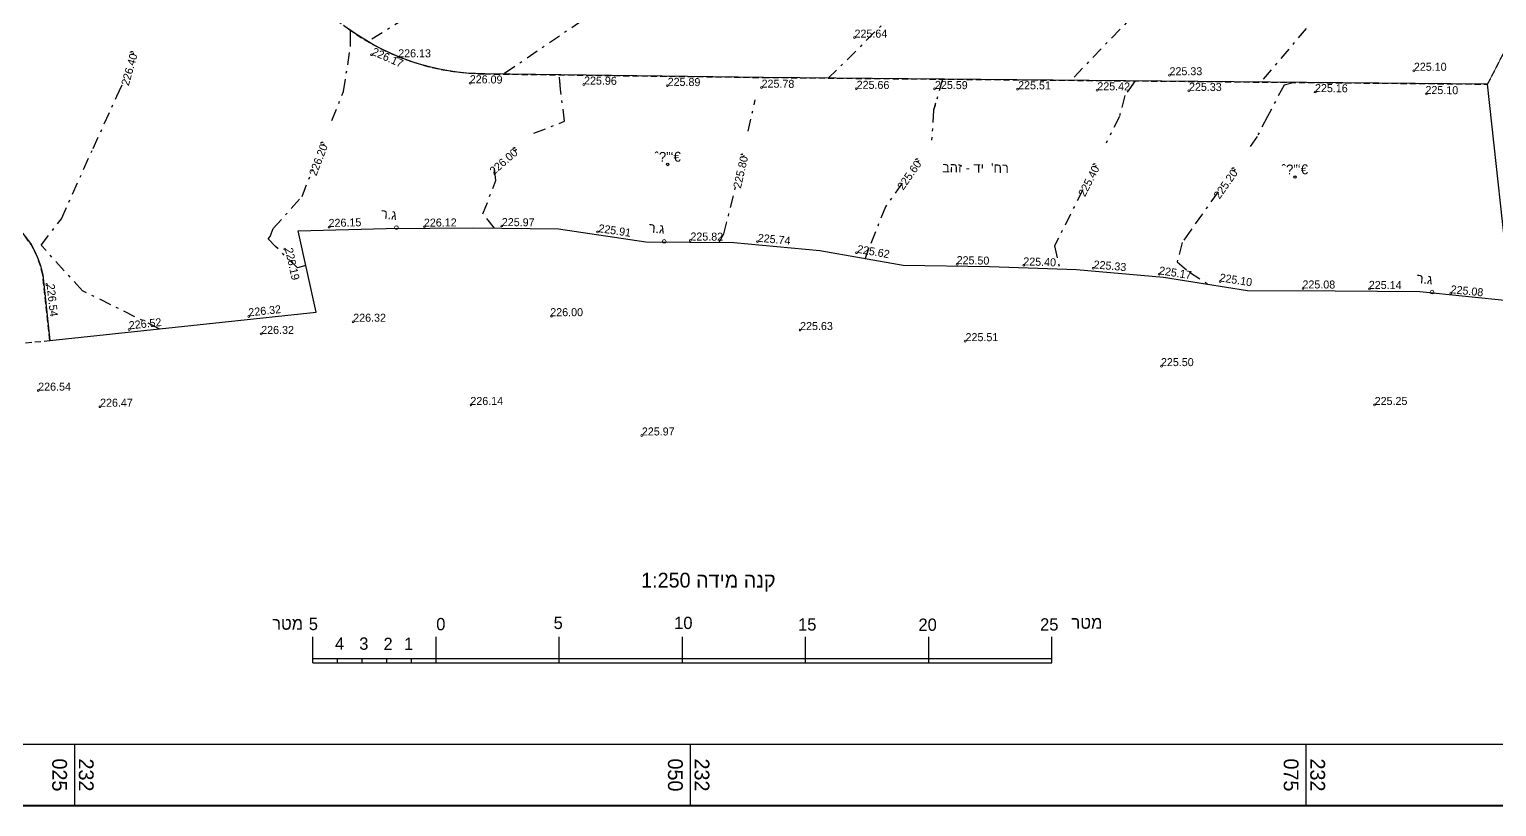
# Model space of a CAD drawing. Extents: x 231979 to 232154, y 632653 to 632930.
# Drawn here: x 232023.2 to 232082.7, y 632652.9 to 632684.4 of the extents above; entities that cross this region are included whole.
import ezdxf
from ezdxf.enums import TextEntityAlignment as Align

# ---------------------------------------------------------------- set-up
doc = ezdxf.new("R2010")
doc.units = 0
doc.header["$MEASUREMENT"] = 0
doc.linetypes.add('DASHDOT', pattern=[1, 0.5, -0.25, 0, -0.25])
doc.linetypes.add('DASHED2', pattern=[0.375, 0.25, -0.125])
for name, color, linetype in [('1201', 7, 'Continuous'), ('1202', 7, 'Continuous'), ('1203', 7, 'Continuous'), ('1506', 252, 'DASHDOT'), ('2421', 7, 'Continuous')]:
    doc.layers.add(name, color=color, linetype=linetype)
for name, color, linetype, lineweight in [('1502', 7, 'Continuous', 20), ('2200', 7, 'Continuous', 20), ('2401', 7, 'Continuous', 30), ('2402', 7, 'Continuous', 20), ('2603', 8, 'Continuous', 20), ('2810', 3, 'DASHED2', 25)]:
    doc.layers.add(name, color=color, linetype=linetype, lineweight=lineweight)
doc.styles.add('GRID', font='txt')
doc.styles.add('hebtext', font='hebtxt.shx')
doc.styles.add('HEBTXT', font='hebtxt.shx')
doc.styles.add('MAVAT_HEBTXT', font='hebtxt.shx')

# ---------------------------------------------------------------- blocks, each defined once
blk = doc.blocks.new('2401')
at = {"color": 2}
blk.add_circle((0, 0), 0.25, dxfattribs=at)
at = {"style": 'hebtext'}
blk.add_attdef('COVER_TYPE', (-10, 1), '', height=1.3, dxfattribs=at)
blk = doc.blocks.new('2402')
at = {"style": 'HEBTXT'}
blk.add_attdef('STREET-NAME', text='', height=3, dxfattribs=at).set_placement((0, 1), align=Align.CENTER)
at = {"layer": '2421', "style": 'HEBTXT'}
blk.add_attdef('STREET-CODE', text='', height=2, dxfattribs=at).set_placement((0, -3), align=Align.CENTER)
blk = doc.blocks.new('2603')
at = {"color": 2}
blk.add_circle((0, 0), 0.075, dxfattribs=at)
at = {"style": 'hebtext'}
blk.add_attdef('TYPE', (-0.679, 0.306), '', height=0.39, dxfattribs=at)
blk = doc.blocks.new('1502')
blk.add_circle((0, 0), 0.15)
at = {"style": 'hebtext'}
for tag, p in [('METER', (-10.33, 0)), ('CENTIMETER', (1, 0))]:
    blk.add_attdef(tag, p, '', height=1.3, dxfattribs=at)
at = {"style": 'hebtext', "flags": 1}
blk.add_attdef('HEIGHT', (1, 0), '', height=1.3, dxfattribs=at)
blk = doc.blocks.new('1506')
at = {"color": 2}
blk.add_circle((0, 0), 0.25, dxfattribs=at)
at = {"color": 2, "style": 'hebtext'}
blk.add_attdef('HEIGHT', (-5.33, -1), '', height=1.3, dxfattribs=at)

msp = doc.modelspace()

# ---------------------------------------------------------------- linework, layer by layer
at = {"layer": '1201'}
for p, q in [((232025, 632655.388), (232025, 632652.888)), ((232050, 632655.388), (232050, 632652.888)), ((232075, 632655.388), (232075, 632652.888))]:
    msp.add_line(p, q, dxfattribs=at)
msp.add_lwpolyline([(231981.511, 632655.388), (232143.369, 632655.388), (232143.369, 632927.888), (231981.511, 632927.888)], close=True, dxfattribs=at)
msp.add_lwpolyline([(231981.511, 632655.388), (232143.369, 632655.388), (232143.369, 632927.888), (231981.511, 632927.888), (231981.511, 632655.388)], dxfattribs=at)
at = {"layer": '1202', "const_width": 0.075}
msp.add_lwpolyline([(231979.011, 632652.888), (232145.869, 632652.888), (232145.869, 632930.388), (231979.011, 632930.388), (231979.011, 632652.888)], dxfattribs=at)
at = {"layer": '1203'}
for points in [[(232034.685, 632658.7), (232034.685, 632659.75)], [(232039.685, 632658.7), (232039.685, 632659.75)], [(232044.685, 632658.7), (232044.685, 632659.75)], [(232049.685, 632658.7), (232049.685, 632659.75)], [(232054.685, 632658.7), (232054.685, 632659.75)], [(232059.685, 632658.7), (232059.685, 632659.75)], [(232064.685, 632658.7), (232064.685, 632659.75)], [(232034.685, 632658.875), (232064.685, 632658.875)], [(232034.685, 632658.7), (232064.685, 632658.7)], [(232035.685, 632658.7), (232035.685, 632658.875)], [(232036.685, 632658.7), (232036.685, 632658.875)], [(232037.685, 632658.7), (232037.685, 632658.875)], [(232038.685, 632658.7), (232038.685, 632658.875)]]:
    msp.add_lwpolyline(points, dxfattribs=at)
at = {"layer": '1506'}
for points, elevation in [([(232055.731, 632719.064), (232056.65, 632716.545), (232057.063, 632713.532), (232057.233, 632712.886), (232058.69, 632712.699), (232059.632, 632711.273), (232058.13, 632708.941), (232060.476, 632705.785), (232061.254, 632704.576), (232061.75, 632704.091), (232063.205, 632702.767), (232063.745, 632702.173), (232064.975, 632700.639), (232070.275, 632699.902), (232073.987, 632695.753), (232074.589, 632694.918), (232074.891, 632694.661), (232074.721, 632694.473), (232074.559, 632694.498), (232070.506, 632687.609), (232065.459, 632682.359)], 225.5), ([(232047.562, 632718.673), (232048.584, 632716.132), (232049.004, 632714.25), (232049.179, 632713.74), (232049.61, 632709.086), (232049.9, 632708.579), (232052.284, 632704.571), (232052.967, 632703.688), (232055.42, 632701.447), (232055.797, 632700.845), (232057.889, 632699.145), (232059.208, 632697.968), (232059.537, 632697.582), (232063.785, 632692.295), (232064.534, 632691.202), (232064.365, 632688.046), (232063.143, 632686.878), (232061.214, 632686.617), (232059.067, 632685.871), (232055.608, 632682.44)], 225.75), ([(232037.25, 632694.725), (232037.863, 632694.508), (232039.695, 632693.611), (232040.054, 632693.379), (232043.815, 632689.171), (232041.06, 632687.428), (232039.373, 632685.446), (232036.916, 632683.933)], 226.25), ([(232042.468, 632682.647), (232046.294, 632685.264), (232046.92, 632685.994), (232054.909, 632687.751)], 226), ([(232035.455, 632680.724), (232035.921, 632681.908), (232036.214, 632683.742), (232036.21, 632684.229), (232036.215, 632684.387)], 226.2), ([(232035.455, 632680.724), (232035.921, 632681.908), (232036.214, 632683.742), (232036.21, 632684.229), (232036.215, 632684.387)], 226.2), ([(232035.455, 632680.724), (232035.921, 632681.908), (232036.214, 632683.742), (232036.21, 632684.229), (232036.215, 632684.387)], 226.2), ([(232035.455, 632680.724), (232035.921, 632681.908), (232036.214, 632683.742), (232036.21, 632684.229), (232036.215, 632684.387)], 226.2), ([(232073.278, 632682.406), (232075.158, 632684.609)], 225.25), ([(232043.655, 632680.21), (232044.904, 632680.697), (232044.738, 632681.987), (232044.687, 632682.581)], 226), ([(232028.445, 632672.264), (232025.326, 632673.811), (232023.649, 632675.658), (232024.47, 632676.731), (232025.757, 632679.59), (232026.726, 632681.714), (232027.041, 632682.402)], 226.4), ([(232028.445, 632672.264), (232025.326, 632673.811), (232023.649, 632675.658), (232024.47, 632676.731), (232025.757, 632679.59), (232026.726, 632681.714), (232027.041, 632682.402)], 226.4), ([(232028.445, 632672.264), (232025.326, 632673.811), (232023.649, 632675.658), (232024.47, 632676.731), (232025.757, 632679.59), (232026.726, 632681.714), (232027.041, 632682.402)], 226.4), ([(232043.655, 632680.21), (232044.904, 632680.697), (232044.738, 632681.987), (232044.706, 632682.358)], 226), ([(232043.655, 632680.21), (232044.904, 632680.697), (232044.738, 632681.987), (232044.706, 632682.358)], 226), ([(232043.655, 632680.21), (232044.904, 632680.697), (232044.738, 632681.987), (232044.706, 632682.358)], 226), ([(232060.249, 632682.407), (232059.884, 632681.147), (232059.804, 632679.932)], 225.6), ([(232068.069, 632682.334), (232067.648, 632681.739), (232067.43, 632680.89), (232066.886, 632679.804)], 225.4), ([(232068.031, 632682.281), (232067.648, 632681.739), (232067.43, 632680.89), (232066.886, 632679.804)], 225.4), ([(232068.031, 632682.281), (232067.648, 632681.739), (232067.43, 632680.89), (232066.886, 632679.804)], 225.4), ([(232068.031, 632682.281), (232067.648, 632681.739), (232067.43, 632680.89), (232066.886, 632679.804)], 225.4), ([(232074.532, 632682.275), (232074.114, 632682.165), (232073.442, 632680.894), (232073.022, 632680.08), (232072.657, 632679.563)], 225.2), ([(232074.532, 632682.275), (232074.114, 632682.165), (232073.442, 632680.894), (232073.022, 632680.08), (232072.657, 632679.563)], 225.2), ([(232074.532, 632682.275), (232074.114, 632682.165), (232073.442, 632680.894), (232073.022, 632680.08), (232072.657, 632679.563)], 225.2), ([(232074.532, 632682.275), (232074.114, 632682.165), (232073.442, 632680.894), (232073.022, 632680.08), (232072.657, 632679.563)], 225.2), ([(232052.358, 632680.292), (232052.646, 632681.569)], 225.8), ([(232052.358, 632680.292), (232052.646, 632681.569)], 225.8), ([(232052.358, 632680.292), (232052.646, 632681.569)], 225.8), ([(232059.967, 632681.434), (232059.884, 632681.147), (232059.804, 632679.932)], 225.6), ([(232059.967, 632681.434), (232059.884, 632681.147), (232059.804, 632679.932)], 225.6), ([(232059.967, 632681.434), (232059.884, 632681.147), (232059.804, 632679.932)], 225.6), ([(232034.392, 632674.837), (232034.051, 632674.735), (232033.164, 632675.61), (232032.866, 632675.919), (232032.953, 632676.017), (232033.07, 632676.333), (232034.244, 632677.643), (232034.679, 632678.751)], 226.2), ([(232042.051, 632676.353), (232041.587, 632676.935), (232042.109, 632678.29), (232042.049, 632678.827)], 226), ([(232042.051, 632676.353), (232041.587, 632676.935), (232042.109, 632678.29), (232042.049, 632678.827)], 226), ([(232042.051, 632676.353), (232041.587, 632676.935), (232042.109, 632678.29), (232042.049, 632678.827)], 226), ([(232042.051, 632676.353), (232041.587, 632676.935), (232042.109, 632678.29), (232042.049, 632678.827)], 226), ([(232051.188, 632675.779), (232051.195, 632675.814), (232051.373, 632676.118), (232051.891, 632678.224)], 225.8), ([(232051.188, 632675.779), (232051.195, 632675.814), (232051.373, 632676.118), (232051.891, 632678.224)], 225.8), ([(232051.188, 632675.779), (232051.195, 632675.814), (232051.373, 632676.118), (232051.891, 632678.224)], 225.8), ([(232051.188, 632675.779), (232051.195, 632675.814), (232051.373, 632676.118), (232051.891, 632678.224)], 225.8), ([(232058.602, 632678.186), (232057.935, 632677.217), (232057.259, 632675.551), (232057.111, 632675.119)], 225.6), ([(232058.602, 632678.186), (232057.935, 632677.217), (232057.259, 632675.551), (232057.111, 632675.119)], 225.6), ([(232058.602, 632678.186), (232057.935, 632677.217), (232057.259, 632675.551), (232057.111, 632675.119)], 225.6), ([(232058.602, 632678.186), (232057.935, 632677.217), (232057.259, 632675.551), (232057.111, 632675.119)], 225.6), ([(232065.937, 632677.908), (232064.797, 632675.634), (232065.003, 632674.701)], 225.4), ([(232065.937, 632677.908), (232064.797, 632675.634), (232065.003, 632674.701)], 225.4), ([(232065.937, 632677.908), (232064.797, 632675.634), (232065.003, 632674.701)], 225.4), ([(232065.937, 632677.908), (232064.797, 632675.634), (232065.003, 632674.701)], 225.4), ([(232071.434, 632677.832), (232070.332, 632676.273), (232069.979, 632675.772), (232069.778, 632674.991), (232070.271, 632674.57), (232071.038, 632674.077)], 225.2), ([(232071.434, 632677.832), (232070.332, 632676.273), (232069.979, 632675.772), (232069.778, 632674.991), (232070.271, 632674.57), (232071.038, 632674.077)], 225.2), ([(232071.434, 632677.832), (232070.332, 632676.273), (232069.979, 632675.772), (232069.778, 632674.991), (232070.271, 632674.57), (232071.038, 632674.077)], 225.2), ([(232071.434, 632677.832), (232070.332, 632676.273), (232069.979, 632675.772), (232069.778, 632674.991), (232070.271, 632674.57), (232071.038, 632674.077)], 225.2)]:
    msp.add_lwpolyline(points, dxfattribs=dict(at, elevation=elevation))
at = {"layer": '2200'}
msp.add_line((232082.38, 632682.202), (232083.257, 632683.913), dxfattribs=at)
at = {"layer": '2401'}
for points in [[(232019.956, 632677.431, -0.371493), (232023.715, 632674.453), (232023.997, 632671.792), (232034.812, 632672.94), (232034.081, 632676.245), (232037.664, 632676.333), (232041.206, 632676.362), (232044.654, 632676.326), (232048.194, 632675.798), (232051.777, 632675.775), (232055.261, 632675.44), (232058.646, 632674.852), (232062.157, 632674.792), (232065.684, 632674.679), (232069.224, 632674.363), (232072.628, 632673.826), (232076.195, 632673.811), (232079.627, 632673.782), (232083.336, 632673.404), (232082.38, 632682.202), (232052.973, 632682.474), (232041.66, 632682.62, -0.15617), (232036.144, 632684.438)], [(232011.753, 632677.089), (232019.956, 632677.431, -0.371493), (232023.715, 632674.453), (232023.997, 632671.792)]]:
    msp.add_lwpolyline(points, format="xyb", dxfattribs=at)
at = {"layer": '2603'}
msp.add_lwpolyline([(232083.336, 632673.404), (232079.627, 632673.782), (232076.195, 632673.811), (232072.628, 632673.826), (232069.224, 632674.363), (232065.684, 632674.679), (232062.157, 632674.792), (232058.646, 632674.852), (232055.261, 632675.44), (232051.777, 632675.775), (232048.194, 632675.798), (232044.654, 632676.326), (232041.206, 632676.362), (232037.664, 632676.333), (232034.081, 632676.245), (232034.812, 632672.94)], dxfattribs=at)
at = {"layer": '2810'}
msp.add_lwpolyline([(232030.523, 632717.231), (232030.453, 632714.625), (232030.469, 632711.321), (232030.399, 632708.197), (232030.479, 632704.742), (232030.328, 632699.496), (232030.302, 632698.319), (232030.225, 632694.921), (232030.511, 632694.611), (232031.796, 632690.194), (232034.956, 632686.146), (232033.198, 632686.578), (232036.144, 632684.438, 0.15617), (232041.66, 632682.62), (232052.973, 632682.474), (232082.38, 632682.202), (232083.257, 632683.913)], format="xyb", dxfattribs=at)
msp.add_lwpolyline([(232019.956, 632677.431), (232011.753, 632677.089), (232012.246, 632675.02), (232018.423, 632674.562), (232020.782, 632671.451), (232023.997, 632671.792), (232023.715, 632674.453, 0.371493)], format="xyb", close=True, dxfattribs=at)

# ---------------------------------------------------------------- block references
at = {"layer": '1502'}
ref = msp.add_blockref('1502', (232056.674, 632684.093, 225.636), dxfattribs=dict(at, xscale=0.25, yscale=0.25, zscale=0.25))
ref.add_attrib('HEIGHT', '225.64', (232056.674, 632684.093, 225.636), dxfattribs={"layer": '0', "height": 0.325, "style": 'hebtext'})
ref = msp.add_blockref('1502', (232037.064, 632683.4, 226.171), dxfattribs=dict(at, xscale=0.25, yscale=0.25, zscale=0.25))
ref.add_attrib('HEIGHT', '226.17', (232037.046, 632683.408, 226.171), dxfattribs={"layer": '0', "height": 0.325, "rotation": 335.95215, "style": 'hebtext'})
ref = msp.add_blockref('1502', (232038.147, 632683.293, 226.131), dxfattribs=dict(at, xscale=0.25, yscale=0.25, zscale=0.25))
ref.add_attrib('HEIGHT', '226.13', (232038.147, 632683.293, 226.131), dxfattribs={"layer": '0', "height": 0.325, "style": 'hebtext'})
ref = msp.add_blockref('1502', (232079.385, 632682.747, 225.101), dxfattribs=dict(at, xscale=0.25, yscale=0.25, zscale=0.25))
ref.add_attrib('HEIGHT', '225.10', (232079.385, 632682.747, 225.101), dxfattribs={"layer": '0', "height": 0.325, "style": 'hebtext'})
ref = msp.add_blockref('1502', (232041.065, 632682.243, 226.088), dxfattribs=dict(at, xscale=0.25, yscale=0.25, zscale=0.25))
ref.add_attrib('HEIGHT', '226.09', (232041.05, 632682.243, 226.088), dxfattribs={"layer": '0', "height": 0.325, "rotation": 359.26364, "style": 'hebtext'})
ref = msp.add_blockref('1502', (232045.68, 632682.191, 225.96), dxfattribs=dict(at, xscale=0.25, yscale=0.25, zscale=0.25))
ref.add_attrib('HEIGHT', '225.96', (232045.691, 632682.191, 225.96), dxfattribs={"layer": '0', "height": 0.325, "rotation": 359.26364, "style": 'hebtext'})
ref = msp.add_blockref('1502', (232049.073, 632682.14, 225.886), dxfattribs=dict(at, xscale=0.25, yscale=0.25, zscale=0.25))
ref.add_attrib('HEIGHT', '225.89', (232049.084, 632682.139, 225.886), dxfattribs={"layer": '0', "height": 0.325, "rotation": 359.26364, "style": 'hebtext'})
ref = msp.add_blockref('1502', (232069.463, 632682.565, 225.329), dxfattribs=dict(at, xscale=0.25, yscale=0.25, zscale=0.25))
ref.add_attrib('HEIGHT', '225.33', (232069.463, 632682.565, 225.329), dxfattribs={"layer": '0', "height": 0.325, "style": 'hebtext'})
ref = msp.add_blockref('1502', (232052.894, 632682.063, 225.782), dxfattribs=dict(at, xscale=0.25, yscale=0.25, zscale=0.25))
ref.add_attrib('HEIGHT', '225.78', (232052.898, 632682.063, 225.782), dxfattribs={"layer": '0', "height": 0.325, "rotation": 359.46918, "style": 'hebtext'})
ref = msp.add_blockref('1502', (232056.747, 632682.017, 225.665), dxfattribs=dict(at, xscale=0.25, yscale=0.25, zscale=0.25))
ref.add_attrib('HEIGHT', '225.66', (232056.758, 632682.017, 225.665), dxfattribs={"layer": '0', "height": 0.325, "rotation": 359.46918, "style": 'hebtext'})
ref = msp.add_blockref('1502', (232059.926, 632682.011, 225.589), dxfattribs=dict(at, xscale=0.25, yscale=0.25, zscale=0.25))
ref.add_attrib('HEIGHT', '225.59', (232059.938, 632682.011, 225.589), dxfattribs={"layer": '0', "height": 0.325, "rotation": 359.46918, "style": 'hebtext'})
ref = msp.add_blockref('1502', (232063.297, 632681.999, 225.514), dxfattribs=dict(at, xscale=0.25, yscale=0.25, zscale=0.25))
ref.add_attrib('HEIGHT', '225.51', (232063.316, 632681.999, 225.514), dxfattribs={"layer": '0', "height": 0.325, "rotation": 359.46918, "style": 'hebtext'})
ref = msp.add_blockref('1502', (232066.526, 632681.957, 225.416), dxfattribs=dict(at, xscale=0.25, yscale=0.25, zscale=0.25))
ref.add_attrib('HEIGHT', '225.42', (232066.53, 632681.957, 225.416), dxfattribs={"layer": '0', "height": 0.325, "rotation": 359.46918, "style": 'hebtext'})
ref = msp.add_blockref('1502', (232070.248, 632681.935, 225.329), dxfattribs=dict(at, xscale=0.25, yscale=0.25, zscale=0.25))
ref.add_attrib('HEIGHT', '225.33', (232070.252, 632681.935, 225.329), dxfattribs={"layer": '0', "height": 0.325, "rotation": 359.46918, "style": 'hebtext'})
ref = msp.add_blockref('1502', (232075.38, 632681.884, 225.162), dxfattribs=dict(at, xscale=0.25, yscale=0.25, zscale=0.25))
ref.add_attrib('HEIGHT', '225.16', (232075.368, 632681.884, 225.162), dxfattribs={"layer": '0', "height": 0.325, "rotation": 359.46918, "style": 'hebtext'})
ref = msp.add_blockref('1502', (232079.9, 632681.805, 225.097), dxfattribs=dict(at, xscale=0.25, yscale=0.25, zscale=0.25))
ref.add_attrib('HEIGHT', '225.10', (232079.854, 632681.805, 225.097), dxfattribs={"layer": '0', "height": 0.325, "rotation": 359.46918, "style": 'hebtext'})
ref = msp.add_blockref('1502', (232035.344, 632676.399, 226.145), dxfattribs=dict(at, xscale=0.25, yscale=0.25, zscale=0.25))
ref.add_attrib('HEIGHT', '226.15', (232035.324, 632676.399, 226.145), dxfattribs={"layer": '0', "height": 0.325, "rotation": 1.40655, "style": 'hebtext'})
ref = msp.add_blockref('1502', (232039.21, 632676.413, 226.12), dxfattribs=dict(at, xscale=0.25, yscale=0.25, zscale=0.25))
ref.add_attrib('HEIGHT', '226.12', (232039.191, 632676.413, 226.12), dxfattribs={"layer": '0', "height": 0.325, "rotation": 0.4735, "style": 'hebtext'})
ref = msp.add_blockref('1502', (232042.348, 632676.44, 225.972), dxfattribs=dict(at, xscale=0.25, yscale=0.25, zscale=0.25))
ref.add_attrib('HEIGHT', '225.97', (232042.352, 632676.439, 225.972), dxfattribs={"layer": '0', "height": 0.325, "rotation": 359.40392, "style": 'hebtext'})
ref = msp.add_blockref('1502', (232046.24, 632676.198, 225.91), dxfattribs=dict(at, xscale=0.25, yscale=0.25, zscale=0.25))
ref.add_attrib('HEIGHT', '225.91', (232046.259, 632676.195, 225.91), dxfattribs={"layer": '0', "height": 0.325, "rotation": 351.51857, "style": 'hebtext'})
ref = msp.add_blockref('1502', (232050.005, 632675.852, 225.815), dxfattribs=dict(at, xscale=0.25, yscale=0.25, zscale=0.25))
ref.add_attrib('HEIGHT', '225.82', (232050.009, 632675.852, 225.815), dxfattribs={"layer": '0', "height": 0.325, "rotation": 359.62324, "style": 'hebtext'})
ref = msp.add_blockref('1502', (232052.738, 632675.804, 225.743), dxfattribs=dict(at, xscale=0.25, yscale=0.25, zscale=0.25))
ref.add_attrib('HEIGHT', '225.74', (232052.734, 632675.804, 225.743), dxfattribs={"layer": '0', "height": 0.325, "rotation": 354.52, "style": 'hebtext'})
ref = msp.add_blockref('1502', (232033.547, 632675.504, 226.195), dxfattribs=dict(at, xscale=0.25, yscale=0.25, zscale=0.25))
ref.add_attrib('HEIGHT', '226.19', (232033.545, 632675.515, 226.195), dxfattribs={"layer": '0', "height": 0.325, "rotation": 282.47607, "style": 'hebtext'})
ref = msp.add_blockref('1502', (232056.756, 632675.356, 225.623), dxfattribs=dict(at, xscale=0.25, yscale=0.25, zscale=0.25))
ref.add_attrib('HEIGHT', '225.62', (232056.76, 632675.355, 225.623), dxfattribs={"layer": '0', "height": 0.325, "rotation": 350.14342, "style": 'hebtext'})
ref = msp.add_blockref('1502', (232060.839, 632674.892, 225.501), dxfattribs=dict(at, xscale=0.25, yscale=0.25, zscale=0.25))
ref.add_attrib('HEIGHT', '225.50', (232060.816, 632674.893, 225.501), dxfattribs={"layer": '0', "height": 0.325, "rotation": 359.0171, "style": 'hebtext'})
ref = msp.add_blockref('1502', (232063.544, 632674.843, 225.403), dxfattribs=dict(at, xscale=0.25, yscale=0.25, zscale=0.25))
ref.add_attrib('HEIGHT', '225.40', (232063.522, 632674.843, 225.403), dxfattribs={"layer": '0', "height": 0.325, "rotation": 358.15605, "style": 'hebtext'})
ref = msp.add_blockref('1502', (232066.365, 632674.723, 225.332), dxfattribs=dict(at, xscale=0.25, yscale=0.25, zscale=0.25))
ref.add_attrib('HEIGHT', '225.33', (232066.369, 632674.722, 225.332), dxfattribs={"layer": '0', "height": 0.325, "rotation": 354.90941, "style": 'hebtext'})
ref = msp.add_blockref('1502', (232069.038, 632674.48, 225.172), dxfattribs=dict(at, xscale=0.25, yscale=0.25, zscale=0.25))
ref.add_attrib('HEIGHT', '225.17', (232069.019, 632674.483, 225.172), dxfattribs={"layer": '0', "height": 0.325, "rotation": 351.02272, "style": 'hebtext'})
ref = msp.add_blockref('1502', (232023.873, 632674.063, 226.544), dxfattribs=dict(at, xscale=0.25, yscale=0.25, zscale=0.25))
ref.add_attrib('HEIGHT', '226.54', (232023.872, 632674.067, 226.544), dxfattribs={"layer": '0', "height": 0.325, "rotation": 276.0548, "style": 'hebtext'})
ref = msp.add_blockref('1502', (232071.522, 632674.188, 225.097), dxfattribs=dict(at, xscale=0.25, yscale=0.25, zscale=0.25))
ref.add_attrib('HEIGHT', '225.10', (232071.477, 632674.195, 225.097), dxfattribs={"layer": '0', "height": 0.325, "rotation": 351.02272, "style": 'hebtext'})
ref = msp.add_blockref('1502', (232074.883, 632673.905, 225.082), dxfattribs=dict(at, xscale=0.25, yscale=0.25, zscale=0.25))
ref.add_attrib('HEIGHT', '225.08', (232074.86, 632673.905, 225.082), dxfattribs={"layer": '0', "height": 0.325, "rotation": 359.7663, "style": 'hebtext'})
ref = msp.add_blockref('1502', (232077.58, 632673.886, 225.142), dxfattribs=dict(at, xscale=0.25, yscale=0.25, zscale=0.25))
ref.add_attrib('HEIGHT', '225.14', (232077.554, 632673.886, 225.142), dxfattribs={"layer": '0', "height": 0.325, "rotation": 359.51488, "style": 'hebtext'})
ref = msp.add_blockref('1502', (232080.887, 632673.711, 225.082), dxfattribs=dict(at, xscale=0.25, yscale=0.25, zscale=0.25))
ref.add_attrib('HEIGHT', '225.08', (232080.864, 632673.713, 225.082), dxfattribs={"layer": '0', "height": 0.325, "rotation": 354.18338, "style": 'hebtext'})
ref = msp.add_blockref('1502', (232032.078, 632672.766, 226.323), dxfattribs=dict(at, xscale=0.25, yscale=0.25, zscale=0.25))
ref.add_attrib('HEIGHT', '226.32', (232032.082, 632672.766, 226.323), dxfattribs={"layer": '0', "height": 0.325, "rotation": 6.0548, "style": 'hebtext'})
ref = msp.add_blockref('1502', (232044.371, 632672.777, 225.995), dxfattribs=dict(at, xscale=0.25, yscale=0.25, zscale=0.25))
ref.add_attrib('HEIGHT', '226.00', (232044.321, 632672.777, 225.995), dxfattribs={"layer": '0', "height": 0.325, "style": 'hebtext'})
ref = msp.add_blockref('1502', (232027.223, 632672.238, 226.518), dxfattribs=dict(at, xscale=0.25, yscale=0.25, zscale=0.25))
ref.add_attrib('HEIGHT', '226.52', (232027.226, 632672.239, 226.518), dxfattribs={"layer": '0', "height": 0.325, "rotation": 6.0548, "style": 'hebtext'})
ref = msp.add_blockref('1502', (232032.58, 632672.055, 226.323), dxfattribs=dict(at, xscale=0.25, yscale=0.25, zscale=0.25))
ref.add_attrib('HEIGHT', '226.32', (232032.584, 632672.055, 226.323), dxfattribs={"layer": '0', "height": 0.325, "style": 'hebtext'})
ref = msp.add_blockref('1502', (232036.316, 632672.551, 226.319), dxfattribs=dict(at, xscale=0.25, yscale=0.25, zscale=0.25))
ref.add_attrib('HEIGHT', '226.32', (232036.32, 632672.551, 226.319), dxfattribs={"layer": '0', "height": 0.325, "style": 'hebtext'})
ref = msp.add_blockref('1502', (232054.46, 632672.213, 225.627), dxfattribs=dict(at, xscale=0.25, yscale=0.25, zscale=0.25))
ref.add_attrib('HEIGHT', '225.63', (232054.464, 632672.213, 225.627), dxfattribs={"layer": '0', "height": 0.325, "style": 'hebtext'})
ref = msp.add_blockref('1502', (232061.163, 632671.762, 225.506), dxfattribs=dict(at, xscale=0.25, yscale=0.25, zscale=0.25))
ref.add_attrib('HEIGHT', '225.51', (232061.182, 632671.762, 225.506), dxfattribs={"layer": '0', "height": 0.325, "style": 'hebtext'})
ref = msp.add_blockref('1502', (232069.138, 632670.748, 225.501), dxfattribs=dict(at, xscale=0.25, yscale=0.25, zscale=0.25))
ref.add_attrib('HEIGHT', '225.50', (232069.115, 632670.748, 225.501), dxfattribs={"layer": '0', "height": 0.325, "style": 'hebtext'})
ref = msp.add_blockref('1502', (232023.534, 632669.752, 226.544), dxfattribs=dict(at, xscale=0.25, yscale=0.25, zscale=0.25))
ref.add_attrib('HEIGHT', '226.54', (232023.53, 632669.752, 226.544), dxfattribs={"layer": '0', "height": 0.325, "style": 'hebtext'})
ref = msp.add_blockref('1502', (232026.037, 632669.099, 226.467), dxfattribs=dict(at, xscale=0.25, yscale=0.25, zscale=0.25))
ref.add_attrib('HEIGHT', '226.47', (232026.041, 632669.099, 226.467), dxfattribs={"layer": '0', "height": 0.325, "style": 'hebtext'})
ref = msp.add_blockref('1502', (232041.102, 632669.17, 226.139), dxfattribs=dict(at, xscale=0.25, yscale=0.25, zscale=0.25))
ref.add_attrib('HEIGHT', '226.14', (232041.076, 632669.17, 226.139), dxfattribs={"layer": '0', "height": 0.325, "style": 'hebtext'})
ref = msp.add_blockref('1502', (232077.789, 632669.17, 225.254), dxfattribs=dict(at, xscale=0.25, yscale=0.25, zscale=0.25))
ref.add_attrib('HEIGHT', '225.25', (232077.793, 632669.17, 225.254), dxfattribs={"layer": '0', "height": 0.325, "style": 'hebtext'})
ref = msp.add_blockref('1502', (232048.037, 632667.931, 225.974), dxfattribs=dict(at, xscale=0.25, yscale=0.25, zscale=0.25))
ref.add_attrib('HEIGHT', '225.97', (232048.04, 632667.931, 225.974), dxfattribs={"layer": '0', "height": 0.325, "style": 'hebtext'})
at = {"layer": '1506', "xscale": 0.25, "yscale": 0.25, "zscale": 0.25}
for p, rotation, values in [((232027.33, 632683.466, 226.4), 74, {'HEIGHT': '226.40'}), ((232027.33, 632683.466, 226.4), 74, {'HEIGHT': '226.40'}), ((232027.33, 632683.466, 226.4), 74, {'HEIGHT': '226.40'}), ((232035.064, 632679.784, 226.2), 68.99999999999999, {'HEIGHT': '226.20'}), ((232035.064, 632679.784, 226.2), 68.99999999999999, {'HEIGHT': '226.20'}), ((232035.064, 632679.784, 226.2), 68.99999999999999, {'HEIGHT': '226.20'}), ((232035.064, 632679.784, 226.2), 68.99999999999999, {'HEIGHT': '226.20'}), ((232042.871, 632679.561, 226), 41, {'HEIGHT': '226.00'}), ((232042.871, 632679.561, 226), 41, {'HEIGHT': '226.00'}), ((232042.871, 632679.561, 226), 41, {'HEIGHT': '226.00'}), ((232042.871, 632679.561, 226), 41, {'HEIGHT': '226.00'}), ((232052.114, 632679.303, 225.8), 77.00000000000001, {'HEIGHT': '225.80'}), ((232052.114, 632679.303, 225.8), 77.00000000000001, {'HEIGHT': '225.80'}), ((232052.114, 632679.303, 225.8), 77.00000000000001, {'HEIGHT': '225.80'}), ((232052.114, 632679.303, 225.8), 77.00000000000001, {'HEIGHT': '225.80'}), ((232059.21, 632679.105, 225.6), 55, {'HEIGHT': '225.60'}), ((232059.21, 632679.105, 225.6), 55, {'HEIGHT': '225.60'}), ((232059.21, 632679.105, 225.6), 55, {'HEIGHT': '225.60'}), ((232059.21, 632679.105, 225.6), 55, {'HEIGHT': '225.60'}), ((232066.412, 632678.903, 225.4), 63, {'HEIGHT': '225.40'}), ((232066.412, 632678.903, 225.4), 63, {'HEIGHT': '225.40'}), ((232066.412, 632678.903, 225.4), 63, {'HEIGHT': '225.40'}), ((232066.412, 632678.903, 225.4), 63, {'HEIGHT': '225.40'}), ((232072.053, 632678.743, 225.2), 55, {'HEIGHT': '225.20'}), ((232072.053, 632678.743, 225.2), 55, {'HEIGHT': '225.20'}), ((232072.053, 632678.743, 225.2), 55, {'HEIGHT': '225.20'}), ((232072.053, 632678.743, 225.2), 55, {'HEIGHT': '225.20'})]:
    msp.add_blockref('1506', p, dxfattribs=dict(at, rotation=rotation)).add_auto_attribs(values)
at = {"layer": '2401', "lineweight": 0}
ref = msp.add_blockref('2401', (232049.091, 632678.941), dxfattribs=dict(at, xscale=0.2000000000015927, yscale=0.2000000000015927, zscale=0.2000000000015927, rotation=48.60436385622909))
ref.add_attrib('NAME', 'ˆ\x8c”‘€', dxfattribs={"layer": '0', "height": 0.4, "rotation": 0.50521, "style": 'MAVAT_HEBTXT'}).set_placement((232049.088, 632679.259), align=Align.MIDDLE)
ref = msp.add_blockref('2401', (232074.554, 632678.429), dxfattribs=dict(at, xscale=0.2000000000015927, yscale=0.2000000000015927, zscale=0.2000000000015927, rotation=48.60436385622909))
ref.add_attrib('NAME', 'ˆ\x8c”‘€', dxfattribs={"layer": '0', "height": 0.4, "rotation": 0.50521, "style": 'MAVAT_HEBTXT'}).set_placement((232074.551, 632678.747), align=Align.MIDDLE)
at = {"layer": '2402'}
ref = msp.add_blockref('2402', (232061.169, 632679.442), dxfattribs=dict(at, rotation=359.4691790026857))
ref.add_attrib('STREET-NAME', "בהז - די  'חר", (232060.227, 632678.621), dxfattribs={"height": 0.39, "rotation": 359.46918, "style": 'hebtext'})
at = {"layer": '2603', "rotation": 354.1833800011205}
for p in [(232038.073, 632676.377), (232048.947, 632675.812), (232080.126, 632673.753)]:
    msp.add_blockref('2603', p, dxfattribs=at).add_auto_attribs({'TYPE': 'ר.ג'})

# ---------------------------------------------------------------- texts
at = {"layer": '1201', "style": 'GRID'}
for s, p in [('025', (232024.7, 632654.138)), ('050', (232049.7, 632654.138)), ('075', (232074.7, 632654.138))]:
    msp.add_text(s, height=0.6, rotation=270, dxfattribs=at).set_placement(p, align=Align.TOP_CENTER)
for p in [(232025, 632654.138), (232050, 632654.138), (232075, 632654.138)]:
    msp.add_text('232', height=0.6, rotation=270, dxfattribs=at).set_placement(p, align=Align.BOTTOM_CENTER)
at = {"layer": '1203', "style": 'MAVAT_HEBTXT'}
msp.add_text('1:250 הדימ הנק', height=0.6, dxfattribs=at).set_placement((232050.74, 632661.753), align=Align.CENTER)
for s, p in [('רטמ', (232034.283, 632660.039)), ('5', (232034.888, 632660.022)), ('רטמ', (232066.736, 632660.079))]:
    msp.add_text(s, height=0.5, dxfattribs=at).set_placement(p, align=Align.RIGHT)
for s, p in [('0', (232039.691, 632660.017)), ('5', (232044.457, 632660.067)), ('10', (232049.352, 632660.067)), ('15', (232054.383, 632660.005)), ('20', (232059.271, 632659.993)), ('25', (232064.209, 632660.005)), ('4', (232035.578, 632659.223)), ('3', (232036.565, 632659.224)), ('2', (232037.549, 632659.213)), ('1', (232038.384, 632659.214))]:
    msp.add_text(s, height=0.5, dxfattribs=at).set_placement(p)

doc.saveas('drawing.dxf')
